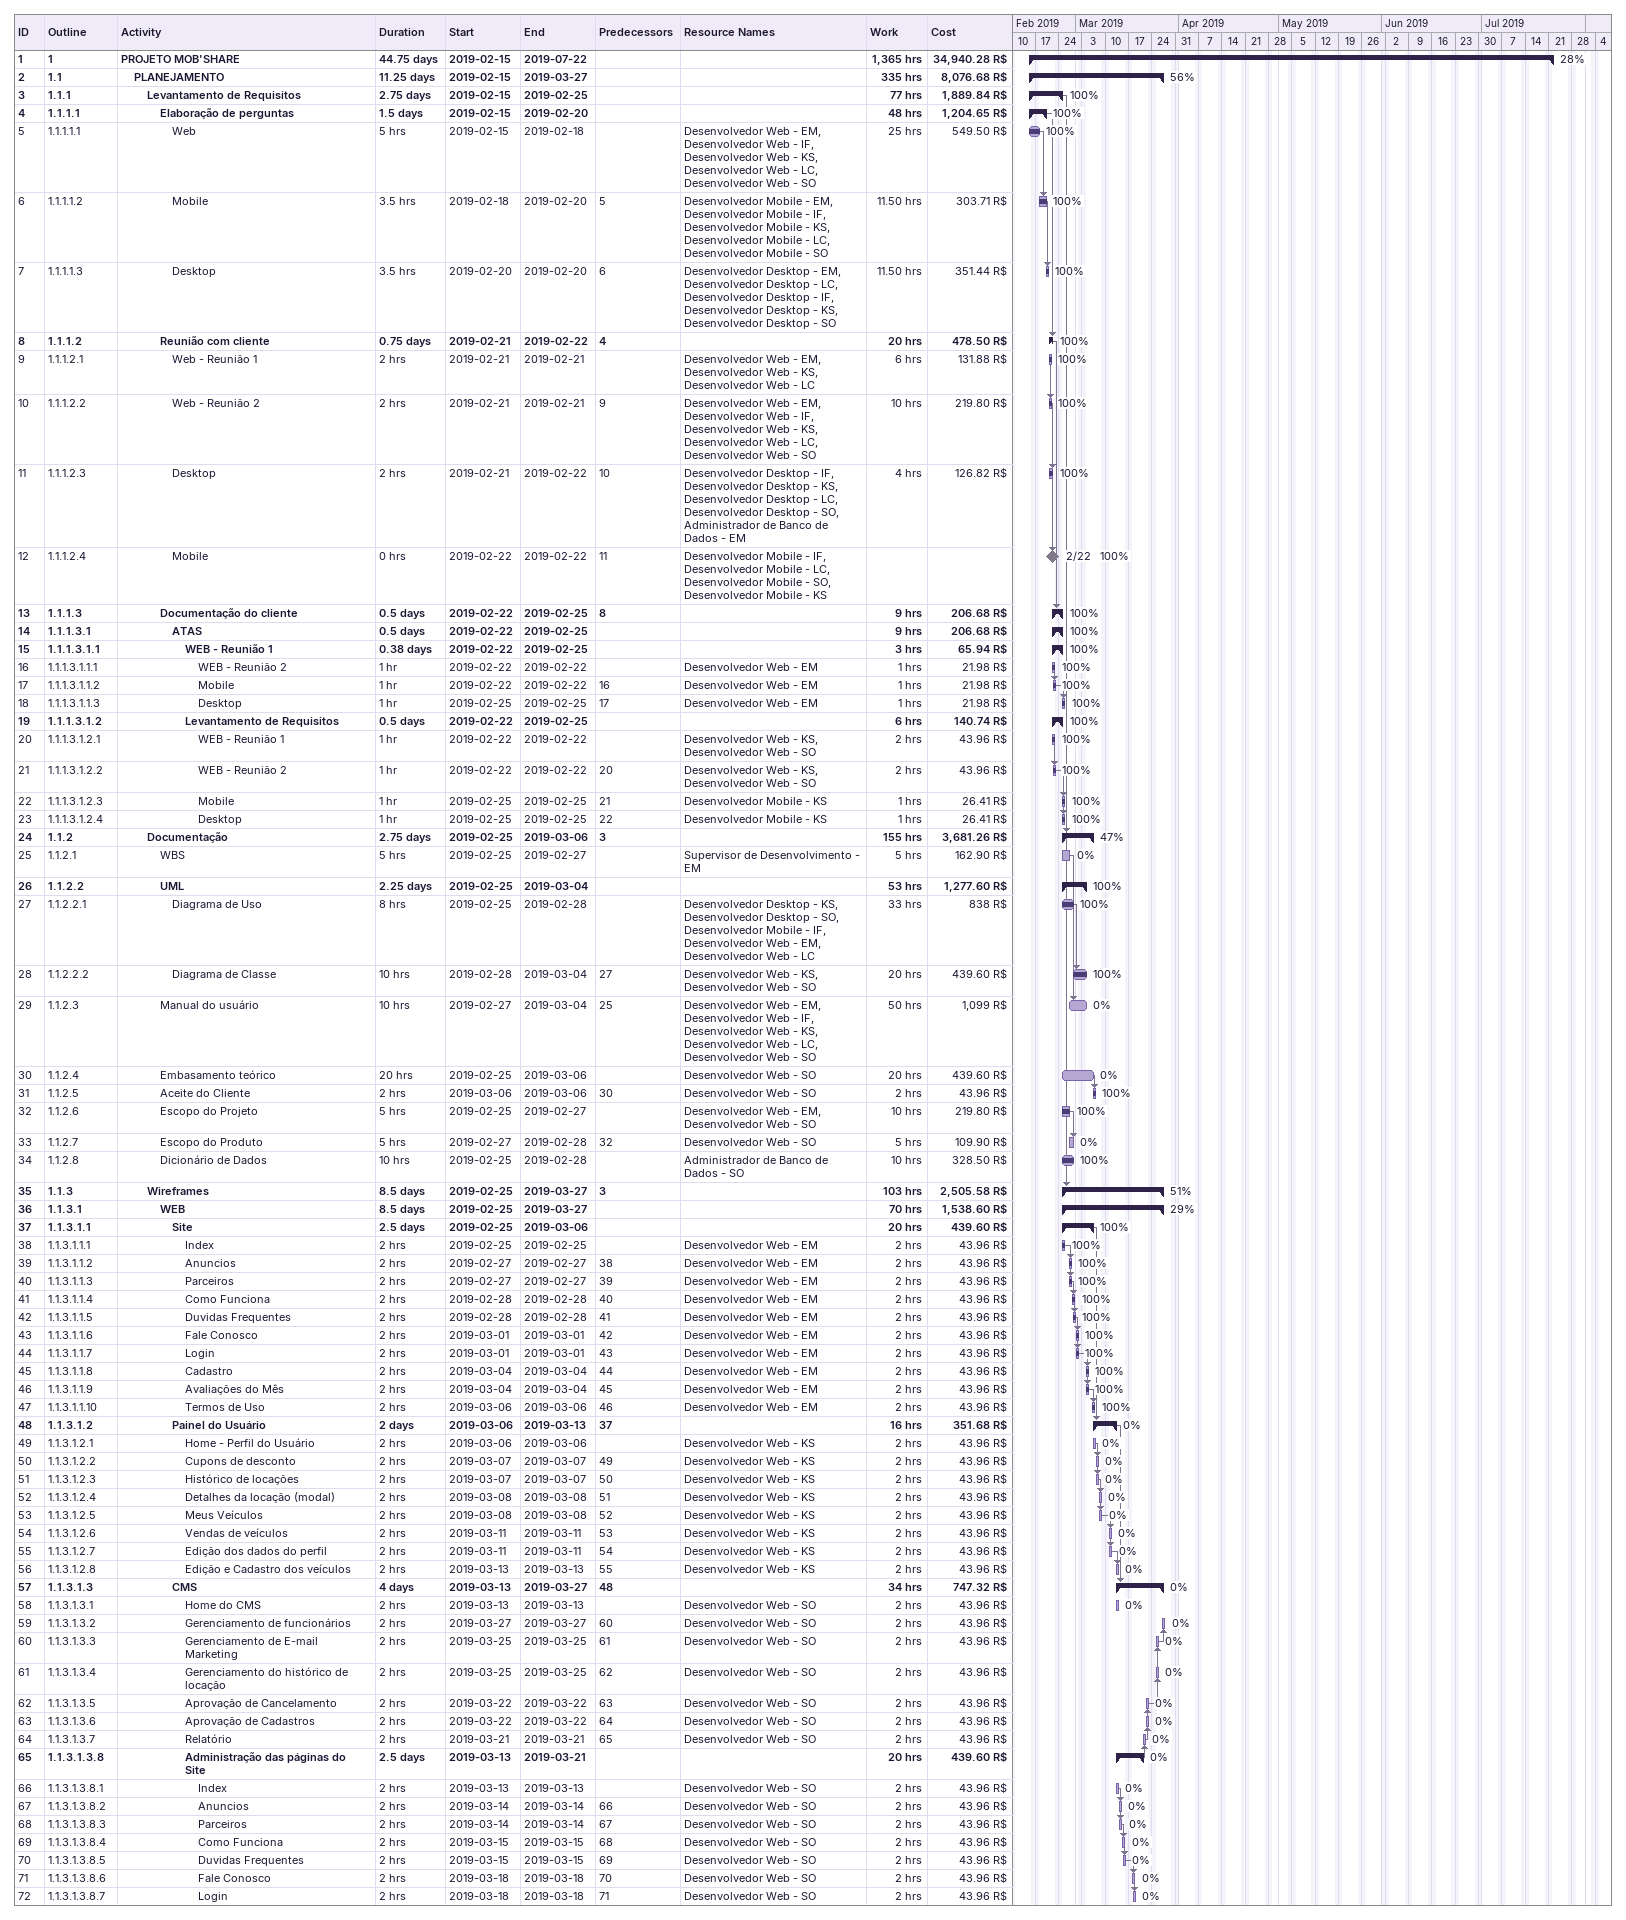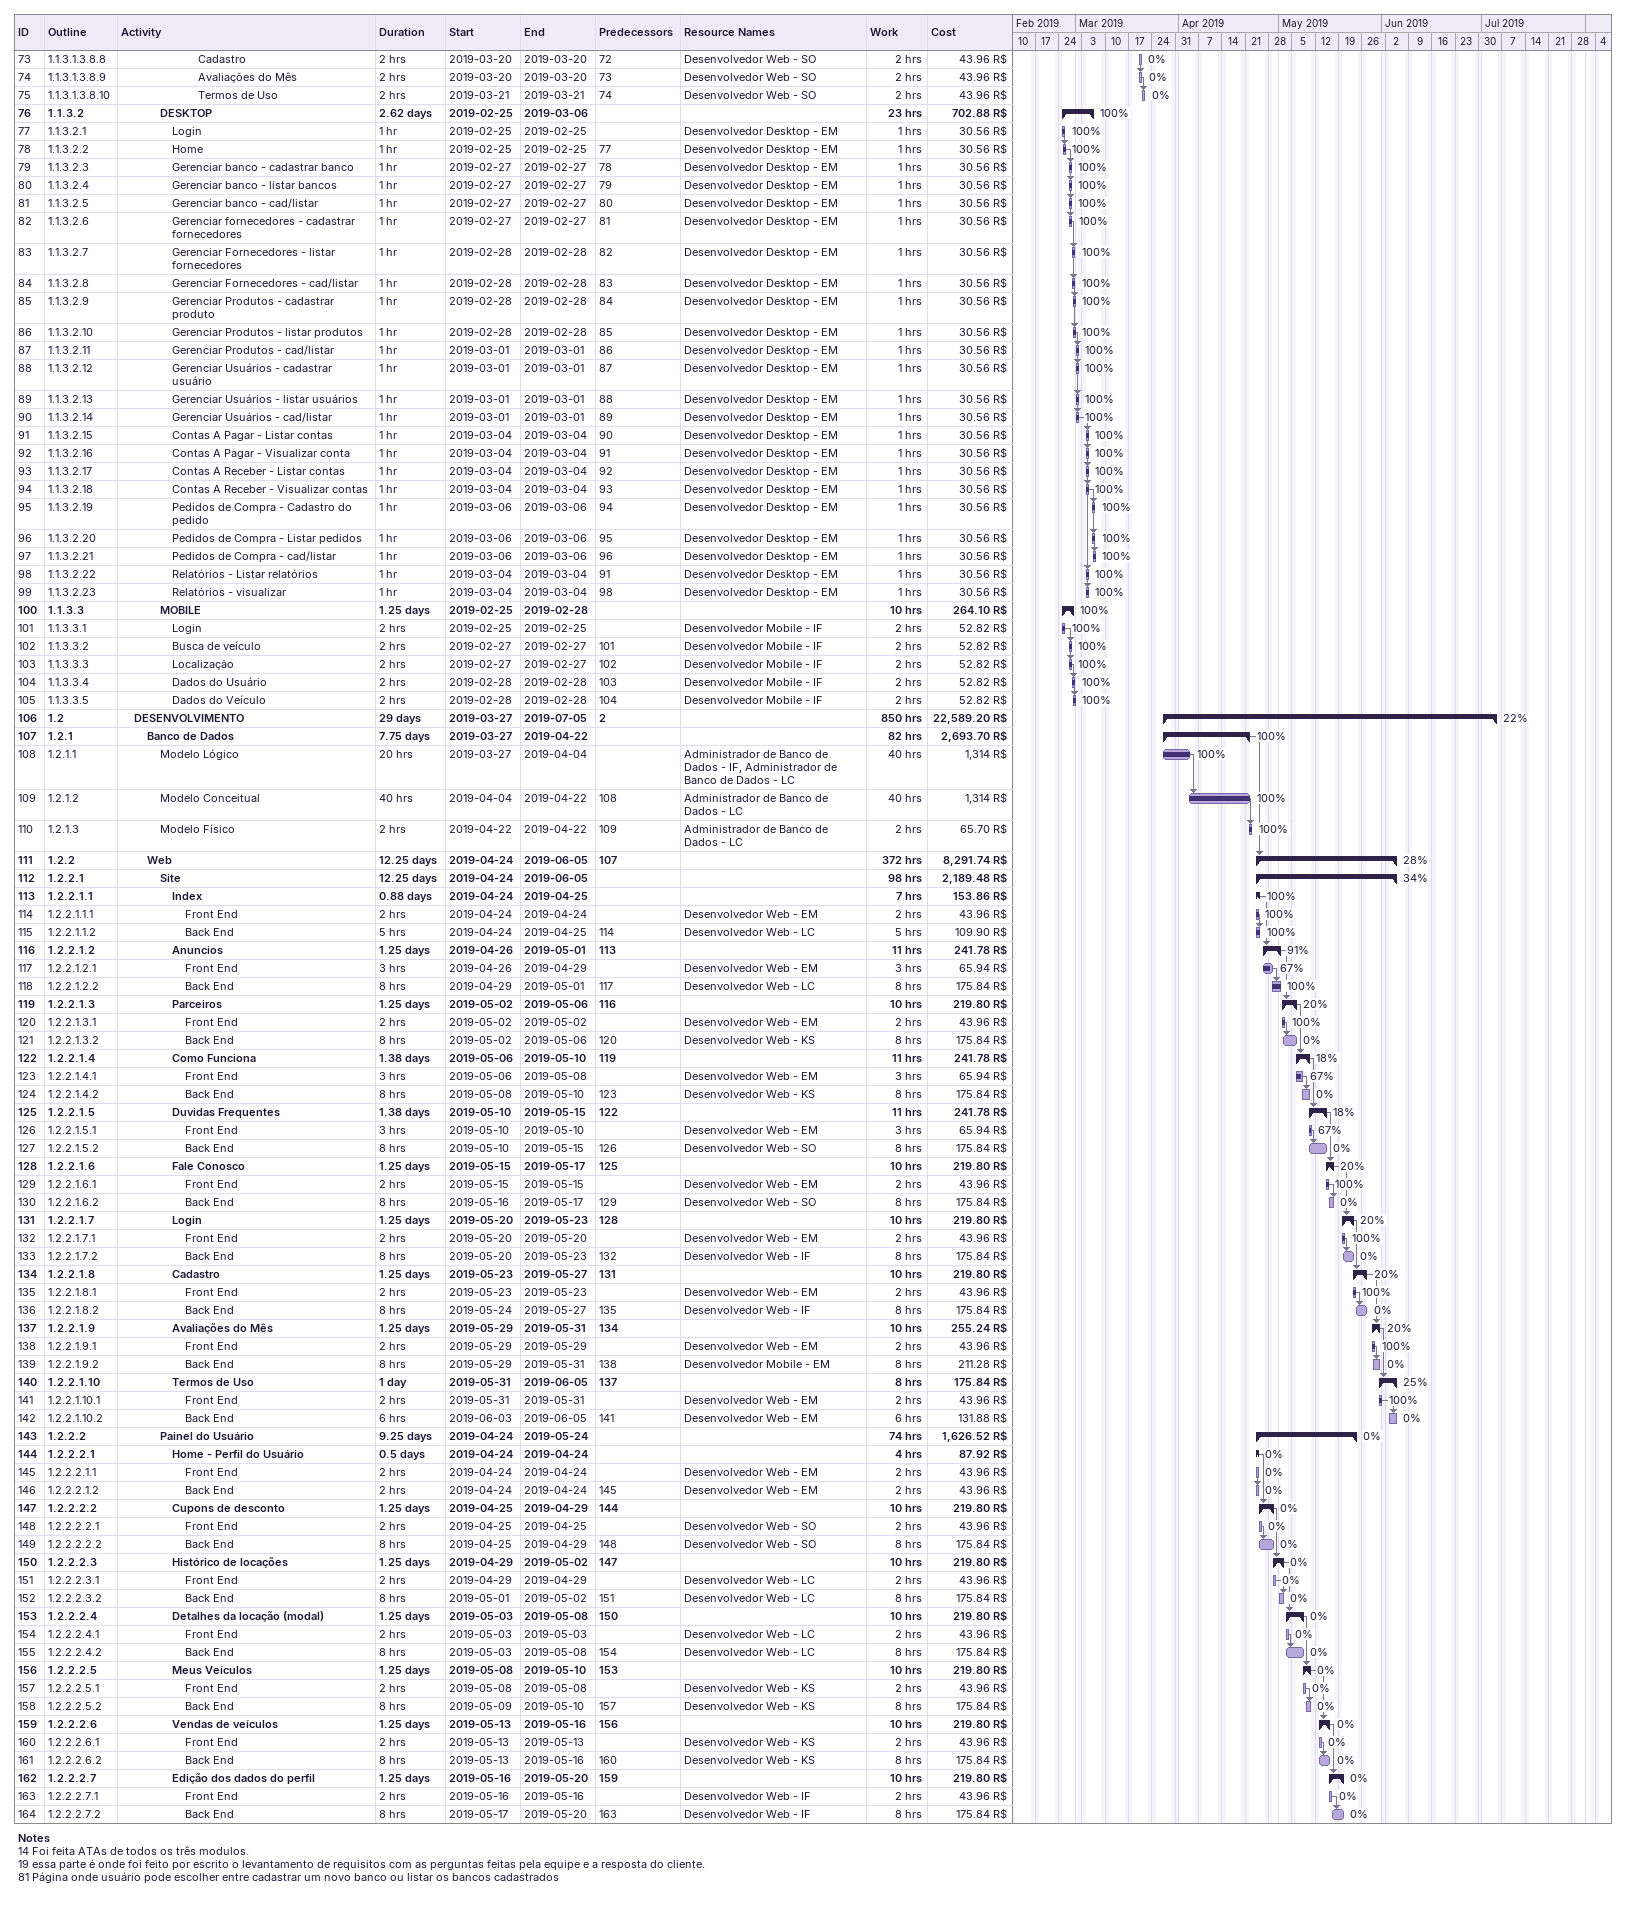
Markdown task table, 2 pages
| ID | WBS | Task | Duration | Start | Finish | Predecessors | Resources | % complete | Work (h) | Cost (R$) |
|---|---|---|---|---|---|---|---|---|---|---|
| 1 | 1 | **PROJETO MOB'SHARE** | 44.75d | 2019-02-15 | 2019-07-22 |  |  | 28 | 1365 | 34940.28 |
| 2 | 1.1 | **PLANEJAMENTO** | 11.25d | 2019-02-15 | 2019-03-27 |  |  | 56 | 335 | 8076.68 |
| 3 | 1.1.1 | **Levantamento de Requisitos** | 2.75d | 2019-02-15 | 2019-02-25 |  |  | 100 | 77 | 1889.84 |
| 4 | 1.1.1.1 | **Elaboração de perguntas** | 1.5d | 2019-02-15 | 2019-02-20 |  |  | 100 | 48 | 1204.65 |
| 5 | 1.1.1.1.1 | Web | 5h | 2019-02-15 | 2019-02-18 |  | Desenvolvedor Web - EM, Desenvolvedor Web - IF, Desenvolvedor Web - KS, Desenvolvedor Web - LC, Desenvolvedor Web - SO | 100 | 25 | 549.50 |
| 6 | 1.1.1.1.2 | Mobile | 3.5h | 2019-02-18 | 2019-02-20 | 5 | Desenvolvedor Mobile - EM, Desenvolvedor Mobile - IF, Desenvolvedor Mobile - KS, Desenvolvedor Mobile - LC, Desenvolvedor Mobile - SO | 100 | 11.50 | 303.71 |
| 7 | 1.1.1.1.3 | Desktop | 3.5h | 2019-02-20 | 2019-02-20 | 6 | Desenvolvedor Desktop - EM, Desenvolvedor Desktop - LC, Desenvolvedor Desktop - IF, Desenvolvedor Desktop - KS, Desenvolvedor Desktop - SO | 100 | 11.50 | 351.44 |
| 8 | 1.1.1.2 | **Reunião com cliente** | 0.75d | 2019-02-21 | 2019-02-22 | 4 |  | 100 | 20 | 478.50 |
| 9 | 1.1.1.2.1 | Web - Reunião 1 | 2h | 2019-02-21 | 2019-02-21 |  | Desenvolvedor Web - EM, Desenvolvedor Web - KS, Desenvolvedor Web - LC | 100 | 6 | 131.88 |
| 10 | 1.1.1.2.2 | Web - Reunião 2 | 2h | 2019-02-21 | 2019-02-21 | 9 | Desenvolvedor Web - EM, Desenvolvedor Web - IF, Desenvolvedor Web - KS, Desenvolvedor Web - LC, Desenvolvedor Web - SO | 100 | 10 | 219.80 |
| 11 | 1.1.1.2.3 | Desktop | 2h | 2019-02-21 | 2019-02-22 | 10 | Desenvolvedor Desktop - IF, Desenvolvedor Desktop - KS, Desenvolvedor Desktop - LC, Desenvolvedor Desktop - SO, Administrador de Banco de Dados - EM | 100 | 4 | 126.82 |
| 12 | 1.1.1.2.4 | Mobile | 0h | 2019-02-22 | 2019-02-22 | 11 | Desenvolvedor Mobile - IF, Desenvolvedor Mobile - LC, Desenvolvedor Mobile - SO, Desenvolvedor Mobile - KS | 100 |  |  |
| 13 | 1.1.1.3 | **Documentação do cliente** | 0.5d | 2019-02-22 | 2019-02-25 | 8 |  | 100 | 9 | 206.68 |
| 14 | 1.1.1.3.1 | **ATAS** | 0.5d | 2019-02-22 | 2019-02-25 |  |  | 100 | 9 | 206.68 |
| 15 | 1.1.1.3.1.1 | **WEB - Reunião 1** | 0.38d | 2019-02-22 | 2019-02-25 |  |  | 100 | 3 | 65.94 |
| 16 | 1.1.1.3.1.1.1 | WEB - Reunião 2 | 1h | 2019-02-22 | 2019-02-22 |  | Desenvolvedor Web - EM | 100 | 1 | 21.98 |
| 17 | 1.1.1.3.1.1.2 | Mobile | 1h | 2019-02-22 | 2019-02-22 | 16 | Desenvolvedor Web - EM | 100 | 1 | 21.98 |
| 18 | 1.1.1.3.1.1.3 | Desktop | 1h | 2019-02-25 | 2019-02-25 | 17 | Desenvolvedor Web - EM | 100 | 1 | 21.98 |
| 19 | 1.1.1.3.1.2 | **Levantamento de Requisitos** | 0.5d | 2019-02-22 | 2019-02-25 |  |  | 100 | 6 | 140.74 |
| 20 | 1.1.1.3.1.2.1 | WEB - Reunião 1 | 1h | 2019-02-22 | 2019-02-22 |  | Desenvolvedor Web - KS, Desenvolvedor Web - SO | 100 | 2 | 43.96 |
| 21 | 1.1.1.3.1.2.2 | WEB - Reunião 2 | 1h | 2019-02-22 | 2019-02-22 | 20 | Desenvolvedor Web - KS, Desenvolvedor Web - SO | 100 | 2 | 43.96 |
| 22 | 1.1.1.3.1.2.3 | Mobile | 1h | 2019-02-25 | 2019-02-25 | 21 | Desenvolvedor Mobile - KS | 100 | 1 | 26.41 |
| 23 | 1.1.1.3.1.2.4 | Desktop | 1h | 2019-02-25 | 2019-02-25 | 22 | Desenvolvedor Mobile - KS | 100 | 1 | 26.41 |
| 24 | 1.1.2 | **Documentação** | 2.75d | 2019-02-25 | 2019-03-06 | 3 |  | 47 | 155 | 3681.26 |
| 25 | 1.1.2.1 | WBS | 5h | 2019-02-25 | 2019-02-27 |  | Supervisor de Desenvolvimento - EM | 0 | 5 | 162.90 |
| 26 | 1.1.2.2 | **UML** | 2.25d | 2019-02-25 | 2019-03-04 |  |  | 100 | 53 | 1277.60 |
| 27 | 1.1.2.2.1 | Diagrama de Uso | 8h | 2019-02-25 | 2019-02-28 |  | Desenvolvedor Desktop - KS, Desenvolvedor Desktop - SO, Desenvolvedor Mobile - IF, Desenvolvedor Web - EM, Desenvolvedor Web - LC | 100 | 33 | 838 |
| 28 | 1.1.2.2.2 | Diagrama de Classe | 10h | 2019-02-28 | 2019-03-04 | 27 | Desenvolvedor Web - KS, Desenvolvedor Web - SO | 100 | 20 | 439.60 |
| 29 | 1.1.2.3 | Manual do usuário | 10h | 2019-02-27 | 2019-03-04 | 25 | Desenvolvedor Web - EM, Desenvolvedor Web - IF, Desenvolvedor Web - KS, Desenvolvedor Web - LC, Desenvolvedor Web - SO | 0 | 50 | 1099 |
| 30 | 1.1.2.4 | Embasamento teórico | 20h | 2019-02-25 | 2019-03-06 |  | Desenvolvedor Web - SO | 0 | 20 | 439.60 |
| 31 | 1.1.2.5 | Aceite do Cliente | 2h | 2019-03-06 | 2019-03-06 | 30 | Desenvolvedor Web - SO | 100 | 2 | 43.96 |
| 32 | 1.1.2.6 | Escopo do Projeto | 5h | 2019-02-25 | 2019-02-27 |  | Desenvolvedor Web - EM, Desenvolvedor Web - SO | 100 | 10 | 219.80 |
| 33 | 1.1.2.7 | Escopo do Produto | 5h | 2019-02-27 | 2019-02-28 | 32 | Desenvolvedor Web - SO | 0 | 5 | 109.90 |
| 34 | 1.1.2.8 | Dicionário de Dados | 10h | 2019-02-25 | 2019-02-28 |  | Administrador de Banco de Dados - SO | 100 | 10 | 328.50 |
| 35 | 1.1.3 | **Wireframes** | 8.5d | 2019-02-25 | 2019-03-27 | 3 |  | 51 | 103 | 2505.58 |
| 36 | 1.1.3.1 | **WEB** | 8.5d | 2019-02-25 | 2019-03-27 |  |  | 29 | 70 | 1538.60 |
| 37 | 1.1.3.1.1 | **Site** | 2.5d | 2019-02-25 | 2019-03-06 |  |  | 100 | 20 | 439.60 |
| 38 | 1.1.3.1.1.1 | Index | 2h | 2019-02-25 | 2019-02-25 |  | Desenvolvedor Web - EM | 100 | 2 | 43.96 |
| 39 | 1.1.3.1.1.2 | Anuncios | 2h | 2019-02-27 | 2019-02-27 | 38 | Desenvolvedor Web - EM | 100 | 2 | 43.96 |
| 40 | 1.1.3.1.1.3 | Parceiros | 2h | 2019-02-27 | 2019-02-27 | 39 | Desenvolvedor Web - EM | 100 | 2 | 43.96 |
| 41 | 1.1.3.1.1.4 | Como Funciona | 2h | 2019-02-28 | 2019-02-28 | 40 | Desenvolvedor Web - EM | 100 | 2 | 43.96 |
| 42 | 1.1.3.1.1.5 | Duvidas Frequentes | 2h | 2019-02-28 | 2019-02-28 | 41 | Desenvolvedor Web - EM | 100 | 2 | 43.96 |
| 43 | 1.1.3.1.1.6 | Fale Conosco | 2h | 2019-03-01 | 2019-03-01 | 42 | Desenvolvedor Web - EM | 100 | 2 | 43.96 |
| 44 | 1.1.3.1.1.7 | Login | 2h | 2019-03-01 | 2019-03-01 | 43 | Desenvolvedor Web - EM | 100 | 2 | 43.96 |
| 45 | 1.1.3.1.1.8 | Cadastro | 2h | 2019-03-04 | 2019-03-04 | 44 | Desenvolvedor Web - EM | 100 | 2 | 43.96 |
| 46 | 1.1.3.1.1.9 | Avaliações do Mês | 2h | 2019-03-04 | 2019-03-04 | 45 | Desenvolvedor Web - EM | 100 | 2 | 43.96 |
| 47 | 1.1.3.1.1.10 | Termos de Uso | 2h | 2019-03-06 | 2019-03-06 | 46 | Desenvolvedor Web - EM | 100 | 2 | 43.96 |
| 48 | 1.1.3.1.2 | **Painel do Usuário** | 2d | 2019-03-06 | 2019-03-13 | 37 |  | 0 | 16 | 351.68 |
| 49 | 1.1.3.1.2.1 | Home - Perfil do Usuário | 2h | 2019-03-06 | 2019-03-06 |  | Desenvolvedor Web - KS | 0 | 2 | 43.96 |
| 50 | 1.1.3.1.2.2 | Cupons de desconto | 2h | 2019-03-07 | 2019-03-07 | 49 | Desenvolvedor Web - KS | 0 | 2 | 43.96 |
| 51 | 1.1.3.1.2.3 | Histórico de locações | 2h | 2019-03-07 | 2019-03-07 | 50 | Desenvolvedor Web - KS | 0 | 2 | 43.96 |
| 52 | 1.1.3.1.2.4 | Detalhes da locação (modal) | 2h | 2019-03-08 | 2019-03-08 | 51 | Desenvolvedor Web - KS | 0 | 2 | 43.96 |
| 53 | 1.1.3.1.2.5 | Meus Veículos | 2h | 2019-03-08 | 2019-03-08 | 52 | Desenvolvedor Web - KS | 0 | 2 | 43.96 |
| 54 | 1.1.3.1.2.6 | Vendas de veículos | 2h | 2019-03-11 | 2019-03-11 | 53 | Desenvolvedor Web - KS | 0 | 2 | 43.96 |
| 55 | 1.1.3.1.2.7 | Edição dos dados do perfil | 2h | 2019-03-11 | 2019-03-11 | 54 | Desenvolvedor Web - KS | 0 | 2 | 43.96 |
| 56 | 1.1.3.1.2.8 | Edição e Cadastro dos veículos | 2h | 2019-03-13 | 2019-03-13 | 55 | Desenvolvedor Web - KS | 0 | 2 | 43.96 |
| 57 | 1.1.3.1.3 | **CMS** | 4d | 2019-03-13 | 2019-03-27 | 48 |  | 0 | 34 | 747.32 |
| 58 | 1.1.3.1.3.1 | Home do CMS | 2h | 2019-03-13 | 2019-03-13 |  | Desenvolvedor Web - SO | 0 | 2 | 43.96 |
| 59 | 1.1.3.1.3.2 | Gerenciamento de funcionários | 2h | 2019-03-27 | 2019-03-27 | 60 | Desenvolvedor Web - SO | 0 | 2 | 43.96 |
| 60 | 1.1.3.1.3.3 | Gerenciamento de E-mail Marketing | 2h | 2019-03-25 | 2019-03-25 | 61 | Desenvolvedor Web - SO | 0 | 2 | 43.96 |
| 61 | 1.1.3.1.3.4 | Gerenciamento do histórico de locação | 2h | 2019-03-25 | 2019-03-25 | 62 | Desenvolvedor Web - SO | 0 | 2 | 43.96 |
| 62 | 1.1.3.1.3.5 | Aprovação de Cancelamento | 2h | 2019-03-22 | 2019-03-22 | 63 | Desenvolvedor Web - SO | 0 | 2 | 43.96 |
| 63 | 1.1.3.1.3.6 | Aprovação de Cadastros | 2h | 2019-03-22 | 2019-03-22 | 64 | Desenvolvedor Web - SO | 0 | 2 | 43.96 |
| 64 | 1.1.3.1.3.7 | Relatório | 2h | 2019-03-21 | 2019-03-21 | 65 | Desenvolvedor Web - SO | 0 | 2 | 43.96 |
| 65 | 1.1.3.1.3.8 | **Administração das páginas do Site** | 2.5d | 2019-03-13 | 2019-03-21 |  |  | 0 | 20 | 439.60 |
| 66 | 1.1.3.1.3.8.1 | Index | 2h | 2019-03-13 | 2019-03-13 |  | Desenvolvedor Web - SO | 0 | 2 | 43.96 |
| 67 | 1.1.3.1.3.8.2 | Anuncios | 2h | 2019-03-14 | 2019-03-14 | 66 | Desenvolvedor Web - SO | 0 | 2 | 43.96 |
| 68 | 1.1.3.1.3.8.3 | Parceiros | 2h | 2019-03-14 | 2019-03-14 | 67 | Desenvolvedor Web - SO | 0 | 2 | 43.96 |
| 69 | 1.1.3.1.3.8.4 | Como Funciona | 2h | 2019-03-15 | 2019-03-15 | 68 | Desenvolvedor Web - SO | 0 | 2 | 43.96 |
| 70 | 1.1.3.1.3.8.5 | Duvidas Frequentes | 2h | 2019-03-15 | 2019-03-15 | 69 | Desenvolvedor Web - SO | 0 | 2 | 43.96 |
| 71 | 1.1.3.1.3.8.6 | Fale Conosco | 2h | 2019-03-18 | 2019-03-18 | 70 | Desenvolvedor Web - SO | 0 | 2 | 43.96 |
| 72 | 1.1.3.1.3.8.7 | Login | 2h | 2019-03-18 | 2019-03-18 | 71 | Desenvolvedor Web - SO | 0 | 2 | 43.96 |
| 73 | 1.1.3.1.3.8.8 | Cadastro | 2h | 2019-03-20 | 2019-03-20 | 72 | Desenvolvedor Web - SO | 0 | 2 | 43.96 |
| 74 | 1.1.3.1.3.8.9 | Avaliações do Mês | 2h | 2019-03-20 | 2019-03-20 | 73 | Desenvolvedor Web - SO | 0 | 2 | 43.96 |
| 75 | 1.1.3.1.3.8.10 | Termos de Uso | 2h | 2019-03-21 | 2019-03-21 | 74 | Desenvolvedor Web - SO | 0 | 2 | 43.96 |
| 76 | 1.1.3.2 | **DESKTOP** | 2.62d | 2019-02-25 | 2019-03-06 |  |  | 100 | 23 | 702.88 |
| 77 | 1.1.3.2.1 | Login | 1h | 2019-02-25 | 2019-02-25 |  | Desenvolvedor Desktop - EM | 100 | 1 | 30.56 |
| 78 | 1.1.3.2.2 | Home | 1h | 2019-02-25 | 2019-02-25 | 77 | Desenvolvedor Desktop - EM | 100 | 1 | 30.56 |
| 79 | 1.1.3.2.3 | Gerenciar banco - cadastrar banco | 1h | 2019-02-27 | 2019-02-27 | 78 | Desenvolvedor Desktop - EM | 100 | 1 | 30.56 |
| 80 | 1.1.3.2.4 | Gerenciar banco - listar bancos | 1h | 2019-02-27 | 2019-02-27 | 79 | Desenvolvedor Desktop - EM | 100 | 1 | 30.56 |
| 81 | 1.1.3.2.5 | Gerenciar banco - cad/listar | 1h | 2019-02-27 | 2019-02-27 | 80 | Desenvolvedor Desktop - EM | 100 | 1 | 30.56 |
| 82 | 1.1.3.2.6 | Gerenciar fornecedores - cadastrar fornecedores | 1h | 2019-02-27 | 2019-02-27 | 81 | Desenvolvedor Desktop - EM | 100 | 1 | 30.56 |
| 83 | 1.1.3.2.7 | Gerenciar Fornecedores - listar fornecedores | 1h | 2019-02-28 | 2019-02-28 | 82 | Desenvolvedor Desktop - EM | 100 | 1 | 30.56 |
| 84 | 1.1.3.2.8 | Gerenciar Fornecedores - cad/listar | 1h | 2019-02-28 | 2019-02-28 | 83 | Desenvolvedor Desktop - EM | 100 | 1 | 30.56 |
| 85 | 1.1.3.2.9 | Gerenciar Produtos - cadastrar produto | 1h | 2019-02-28 | 2019-02-28 | 84 | Desenvolvedor Desktop - EM | 100 | 1 | 30.56 |
| 86 | 1.1.3.2.10 | Gerenciar Produtos - listar produtos | 1h | 2019-02-28 | 2019-02-28 | 85 | Desenvolvedor Desktop - EM | 100 | 1 | 30.56 |
| 87 | 1.1.3.2.11 | Gerenciar Produtos - cad/listar | 1h | 2019-03-01 | 2019-03-01 | 86 | Desenvolvedor Desktop - EM | 100 | 1 | 30.56 |
| 88 | 1.1.3.2.12 | Gerenciar Usuários - cadastrar usuário | 1h | 2019-03-01 | 2019-03-01 | 87 | Desenvolvedor Desktop - EM | 100 | 1 | 30.56 |
| 89 | 1.1.3.2.13 | Gerenciar Usuários - listar usuários | 1h | 2019-03-01 | 2019-03-01 | 88 | Desenvolvedor Desktop - EM | 100 | 1 | 30.56 |
| 90 | 1.1.3.2.14 | Gerenciar Usuários - cad/listar | 1h | 2019-03-01 | 2019-03-01 | 89 | Desenvolvedor Desktop - EM | 100 | 1 | 30.56 |
| 91 | 1.1.3.2.15 | Contas A Pagar - Listar contas | 1h | 2019-03-04 | 2019-03-04 | 90 | Desenvolvedor Desktop - EM | 100 | 1 | 30.56 |
| 92 | 1.1.3.2.16 | Contas A Pagar - Visualizar conta | 1h | 2019-03-04 | 2019-03-04 | 91 | Desenvolvedor Desktop - EM | 100 | 1 | 30.56 |
| 93 | 1.1.3.2.17 | Contas A Receber - Listar contas | 1h | 2019-03-04 | 2019-03-04 | 92 | Desenvolvedor Desktop - EM | 100 | 1 | 30.56 |
| 94 | 1.1.3.2.18 | Contas A Receber - Visualizar contas | 1h | 2019-03-04 | 2019-03-04 | 93 | Desenvolvedor Desktop - EM | 100 | 1 | 30.56 |
| 95 | 1.1.3.2.19 | Pedidos de Compra - Cadastro do pedido | 1h | 2019-03-06 | 2019-03-06 | 94 | Desenvolvedor Desktop - EM | 100 | 1 | 30.56 |
| 96 | 1.1.3.2.20 | Pedidos de Compra - Listar pedidos | 1h | 2019-03-06 | 2019-03-06 | 95 | Desenvolvedor Desktop - EM | 100 | 1 | 30.56 |
| 97 | 1.1.3.2.21 | Pedidos de Compra - cad/listar | 1h | 2019-03-06 | 2019-03-06 | 96 | Desenvolvedor Desktop - EM | 100 | 1 | 30.56 |
| 98 | 1.1.3.2.22 | Relatórios - Listar relatórios | 1h | 2019-03-04 | 2019-03-04 | 91 | Desenvolvedor Desktop - EM | 100 | 1 | 30.56 |
| 99 | 1.1.3.2.23 | Relatórios - visualizar | 1h | 2019-03-04 | 2019-03-04 | 98 | Desenvolvedor Desktop - EM | 100 | 1 | 30.56 |
| 100 | 1.1.3.3 | **MOBILE** | 1.25d | 2019-02-25 | 2019-02-28 |  |  | 100 | 10 | 264.10 |
| 101 | 1.1.3.3.1 | Login | 2h | 2019-02-25 | 2019-02-25 |  | Desenvolvedor Mobile - IF | 100 | 2 | 52.82 |
| 102 | 1.1.3.3.2 | Busca de veículo | 2h | 2019-02-27 | 2019-02-27 | 101 | Desenvolvedor Mobile - IF | 100 | 2 | 52.82 |
| 103 | 1.1.3.3.3 | Localização | 2h | 2019-02-27 | 2019-02-27 | 102 | Desenvolvedor Mobile - IF | 100 | 2 | 52.82 |
| 104 | 1.1.3.3.4 | Dados do Usuário | 2h | 2019-02-28 | 2019-02-28 | 103 | Desenvolvedor Mobile - IF | 100 | 2 | 52.82 |
| 105 | 1.1.3.3.5 | Dados do Veículo | 2h | 2019-02-28 | 2019-02-28 | 104 | Desenvolvedor Mobile - IF | 100 | 2 | 52.82 |
| 106 | 1.2 | **DESENVOLVIMENTO** | 29d | 2019-03-27 | 2019-07-05 | 2 |  | 22 | 850 | 22589.20 |
| 107 | 1.2.1 | **Banco de Dados** | 7.75d | 2019-03-27 | 2019-04-22 |  |  | 100 | 82 | 2693.70 |
| 108 | 1.2.1.1 | Modelo Lógico | 20h | 2019-03-27 | 2019-04-04 |  | Administrador de Banco de Dados - IF, Administrador de Banco de Dados - LC | 100 | 40 | 1314 |
| 109 | 1.2.1.2 | Modelo Conceitual | 40h | 2019-04-04 | 2019-04-22 | 108 | Administrador de Banco de Dados - LC | 100 | 40 | 1314 |
| 110 | 1.2.1.3 | Modelo Físico | 2h | 2019-04-22 | 2019-04-22 | 109 | Administrador de Banco de Dados - LC | 100 | 2 | 65.70 |
| 111 | 1.2.2 | **Web** | 12.25d | 2019-04-24 | 2019-06-05 | 107 |  | 28 | 372 | 8291.74 |
| 112 | 1.2.2.1 | **Site** | 12.25d | 2019-04-24 | 2019-06-05 |  |  | 34 | 98 | 2189.48 |
| 113 | 1.2.2.1.1 | **Index** | 0.88d | 2019-04-24 | 2019-04-25 |  |  | 100 | 7 | 153.86 |
| 114 | 1.2.2.1.1.1 | Front End | 2h | 2019-04-24 | 2019-04-24 |  | Desenvolvedor Web - EM | 100 | 2 | 43.96 |
| 115 | 1.2.2.1.1.2 | Back End | 5h | 2019-04-24 | 2019-04-25 | 114 | Desenvolvedor Web - LC | 100 | 5 | 109.90 |
| 116 | 1.2.2.1.2 | **Anuncios** | 1.25d | 2019-04-26 | 2019-05-01 | 113 |  | 91 | 11 | 241.78 |
| 117 | 1.2.2.1.2.1 | Front End | 3h | 2019-04-26 | 2019-04-29 |  | Desenvolvedor Web - EM | 67 | 3 | 65.94 |
| 118 | 1.2.2.1.2.2 | Back End | 8h | 2019-04-29 | 2019-05-01 | 117 | Desenvolvedor Web - LC | 100 | 8 | 175.84 |
| 119 | 1.2.2.1.3 | **Parceiros** | 1.25d | 2019-05-02 | 2019-05-06 | 116 |  | 20 | 10 | 219.80 |
| 120 | 1.2.2.1.3.1 | Front End | 2h | 2019-05-02 | 2019-05-02 |  | Desenvolvedor Web - EM | 100 | 2 | 43.96 |
| 121 | 1.2.2.1.3.2 | Back End | 8h | 2019-05-02 | 2019-05-06 | 120 | Desenvolvedor Web - KS | 0 | 8 | 175.84 |
| 122 | 1.2.2.1.4 | **Como Funciona** | 1.38d | 2019-05-06 | 2019-05-10 | 119 |  | 18 | 11 | 241.78 |
| 123 | 1.2.2.1.4.1 | Front End | 3h | 2019-05-06 | 2019-05-08 |  | Desenvolvedor Web - EM | 67 | 3 | 65.94 |
| 124 | 1.2.2.1.4.2 | Back End | 8h | 2019-05-08 | 2019-05-10 | 123 | Desenvolvedor Web - KS | 0 | 8 | 175.84 |
| 125 | 1.2.2.1.5 | **Duvidas Frequentes** | 1.38d | 2019-05-10 | 2019-05-15 | 122 |  | 18 | 11 | 241.78 |
| 126 | 1.2.2.1.5.1 | Front End | 3h | 2019-05-10 | 2019-05-10 |  | Desenvolvedor Web - EM | 67 | 3 | 65.94 |
| 127 | 1.2.2.1.5.2 | Back End | 8h | 2019-05-10 | 2019-05-15 | 126 | Desenvolvedor Web - SO | 0 | 8 | 175.84 |
| 128 | 1.2.2.1.6 | **Fale Conosco** | 1.25d | 2019-05-15 | 2019-05-17 | 125 |  | 20 | 10 | 219.80 |
| 129 | 1.2.2.1.6.1 | Front End | 2h | 2019-05-15 | 2019-05-15 |  | Desenvolvedor Web - EM | 100 | 2 | 43.96 |
| 130 | 1.2.2.1.6.2 | Back End | 8h | 2019-05-16 | 2019-05-17 | 129 | Desenvolvedor Web - SO | 0 | 8 | 175.84 |
| 131 | 1.2.2.1.7 | **Login** | 1.25d | 2019-05-20 | 2019-05-23 | 128 |  | 20 | 10 | 219.80 |
| 132 | 1.2.2.1.7.1 | Front End | 2h | 2019-05-20 | 2019-05-20 |  | Desenvolvedor Web - EM | 100 | 2 | 43.96 |
| 133 | 1.2.2.1.7.2 | Back End | 8h | 2019-05-20 | 2019-05-23 | 132 | Desenvolvedor Web - IF | 0 | 8 | 175.84 |
| 134 | 1.2.2.1.8 | **Cadastro** | 1.25d | 2019-05-23 | 2019-05-27 | 131 |  | 20 | 10 | 219.80 |
| 135 | 1.2.2.1.8.1 | Front End | 2h | 2019-05-23 | 2019-05-23 |  | Desenvolvedor Web - EM | 100 | 2 | 43.96 |
| 136 | 1.2.2.1.8.2 | Back End | 8h | 2019-05-24 | 2019-05-27 | 135 | Desenvolvedor Web - IF | 0 | 8 | 175.84 |
| 137 | 1.2.2.1.9 | **Avaliações do Mês** | 1.25d | 2019-05-29 | 2019-05-31 | 134 |  | 20 | 10 | 255.24 |
| 138 | 1.2.2.1.9.1 | Front End | 2h | 2019-05-29 | 2019-05-29 |  | Desenvolvedor Web - EM | 100 | 2 | 43.96 |
| 139 | 1.2.2.1.9.2 | Back End | 8h | 2019-05-29 | 2019-05-31 | 138 | Desenvolvedor Mobile - EM | 0 | 8 | 211.28 |
| 140 | 1.2.2.1.10 | **Termos de Uso** | 1d | 2019-05-31 | 2019-06-05 | 137 |  | 25 | 8 | 175.84 |
| 141 | 1.2.2.1.10.1 | Front End | 2h | 2019-05-31 | 2019-05-31 |  | Desenvolvedor Web - EM | 100 | 2 | 43.96 |
| 142 | 1.2.2.1.10.2 | Back End | 6h | 2019-06-03 | 2019-06-05 | 141 | Desenvolvedor Web - EM | 0 | 6 | 131.88 |
| 143 | 1.2.2.2 | **Painel do Usuário** | 9.25d | 2019-04-24 | 2019-05-24 |  |  | 0 | 74 | 1626.52 |
| 144 | 1.2.2.2.1 | **Home - Perfil do Usuário** | 0.5d | 2019-04-24 | 2019-04-24 |  |  | 0 | 4 | 87.92 |
| 145 | 1.2.2.2.1.1 | Front End | 2h | 2019-04-24 | 2019-04-24 |  | Desenvolvedor Web - EM | 0 | 2 | 43.96 |
| 146 | 1.2.2.2.1.2 | Back End | 2h | 2019-04-24 | 2019-04-24 | 145 | Desenvolvedor Web - EM | 0 | 2 | 43.96 |
| 147 | 1.2.2.2.2 | **Cupons de desconto** | 1.25d | 2019-04-25 | 2019-04-29 | 144 |  | 0 | 10 | 219.80 |
| 148 | 1.2.2.2.2.1 | Front End | 2h | 2019-04-25 | 2019-04-25 |  | Desenvolvedor Web - SO | 0 | 2 | 43.96 |
| 149 | 1.2.2.2.2.2 | Back End | 8h | 2019-04-25 | 2019-04-29 | 148 | Desenvolvedor Web - SO | 0 | 8 | 175.84 |
| 150 | 1.2.2.2.3 | **Histórico de locações** | 1.25d | 2019-04-29 | 2019-05-02 | 147 |  | 0 | 10 | 219.80 |
| 151 | 1.2.2.2.3.1 | Front End | 2h | 2019-04-29 | 2019-04-29 |  | Desenvolvedor Web - LC | 0 | 2 | 43.96 |
| 152 | 1.2.2.2.3.2 | Back End | 8h | 2019-05-01 | 2019-05-02 | 151 | Desenvolvedor Web - LC | 0 | 8 | 175.84 |
| 153 | 1.2.2.2.4 | **Detalhes da locação (modal)** | 1.25d | 2019-05-03 | 2019-05-08 | 150 |  | 0 | 10 | 219.80 |
| 154 | 1.2.2.2.4.1 | Front End | 2h | 2019-05-03 | 2019-05-03 |  | Desenvolvedor Web - LC | 0 | 2 | 43.96 |
| 155 | 1.2.2.2.4.2 | Back End | 8h | 2019-05-03 | 2019-05-08 | 154 | Desenvolvedor Web - LC | 0 | 8 | 175.84 |
| 156 | 1.2.2.2.5 | **Meus Veículos** | 1.25d | 2019-05-08 | 2019-05-10 | 153 |  | 0 | 10 | 219.80 |
| 157 | 1.2.2.2.5.1 | Front End | 2h | 2019-05-08 | 2019-05-08 |  | Desenvolvedor Web - KS | 0 | 2 | 43.96 |
| 158 | 1.2.2.2.5.2 | Back End | 8h | 2019-05-09 | 2019-05-10 | 157 | Desenvolvedor Web - KS | 0 | 8 | 175.84 |
| 159 | 1.2.2.2.6 | **Vendas de veículos** | 1.25d | 2019-05-13 | 2019-05-16 | 156 |  | 0 | 10 | 219.80 |
| 160 | 1.2.2.2.6.1 | Front End | 2h | 2019-05-13 | 2019-05-13 |  | Desenvolvedor Web - KS | 0 | 2 | 43.96 |
| 161 | 1.2.2.2.6.2 | Back End | 8h | 2019-05-13 | 2019-05-16 | 160 | Desenvolvedor Web - KS | 0 | 8 | 175.84 |
| 162 | 1.2.2.2.7 | **Edição dos dados do perfil** | 1.25d | 2019-05-16 | 2019-05-20 | 159 |  | 0 | 10 | 219.80 |
| 163 | 1.2.2.2.7.1 | Front End | 2h | 2019-05-16 | 2019-05-16 |  | Desenvolvedor Web - IF | 0 | 2 | 43.96 |
| 164 | 1.2.2.2.7.2 | Back End | 8h | 2019-05-17 | 2019-05-20 | 163 | Desenvolvedor Web - IF | 0 | 8 | 175.84 |

Notes
- 14: Foi feita ATAs de todos os três modulos.
- 19: essa parte é onde foi feito por escrito o levantamento de requisitos com as perguntas feitas pela equipe e a resposta do cliente.
- 81: Página onde usuário pode escolher entre cadastrar um novo banco ou listar os bancos cadastrados
